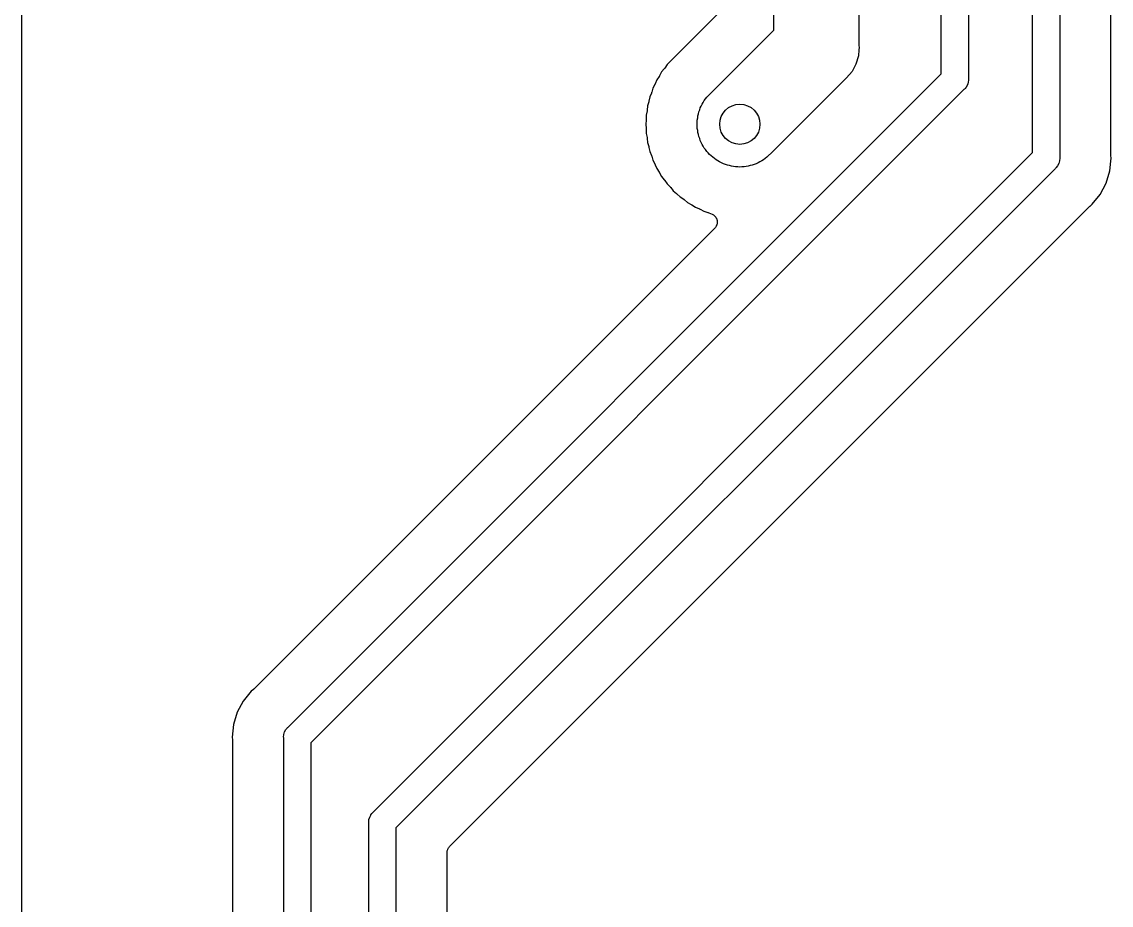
# Model space of a CAD drawing. Extents: x 122.4 to 185.8, y -118.8 to -64.3.
# Drawn here: x 122.38 to 138.64, y -98.52 to -85.34 of the extents above; entities that cross this region are included whole.
import ezdxf

# ---------------------------------------------------------------- set-up
doc = ezdxf.new("R2010")
doc.units = 0
doc.layers.add('BLACK', color=7, linetype='CONTINUOUS')

msp = doc.modelspace()

# ---------------------------------------------------------------- linework, layer by layer
at = {"layer": 'BLACK', "linetype": 'CONTINUOUS'}
for p, q in [((136.507, -67.4881), (136.507, -86.19)), ((137.465, -87.2918), (137.465, -72.4)), ((137.871, -72.4742), (137.871, -87.366)), ((136.101, -86.1158), (136.101, -74.252)), ((138.633, -87.3224), (138.633, -74.6589)), ((122.381, -116.512), (122.381, -75.8599)), ((133.604, -85.462), (133.604, -76.4167)), ((134.874, -76.4167), (134.874, -85.6938)), ((132.805, -85.1835), (132.011, -85.9775)), ((132.691, -86.3748), (133.604, -85.462)), ((134.874, -85.7562), (134.865, -85.8495)), ((134.874, -85.6938), (134.877, -85.725)), ((134.877, -85.725), (134.874, -85.7562)), ((134.874, -85.7562), (134.874, -85.7562)), ((132.011, -85.9775), (131.976, -86.0296)), ((134.829, -85.9692), (134.77, -86.0795)), ((134.865, -85.8495), (134.829, -85.9692)), ((126.355, -95.8613), (136.101, -86.1158)), ((131.893, -86.1541), (131.858, -86.2063)), ((131.895, -86.1494), (131.893, -86.1541)), ((131.898, -86.145), (131.895, -86.1494)), ((131.899, -86.1434), (131.898, -86.145)), ((131.929, -86.0881), (131.899, -86.1434)), ((131.969, -86.0396), (131.929, -86.0881)), ((131.972, -86.0352), (131.969, -86.0396)), ((131.975, -86.0311), (131.972, -86.0352)), ((131.976, -86.0296), (131.975, -86.0311)), ((134.77, -86.0795), (134.69, -86.1762)), ((131.829, -86.2755), (131.799, -86.3308)), ((131.831, -86.2706), (131.829, -86.2755)), ((131.833, -86.2659), (131.831, -86.2706)), ((131.834, -86.2642), (131.833, -86.2659)), ((131.858, -86.2063), (131.834, -86.2642)), ((134.666, -86.1961), (133.589, -87.2728)), ((134.69, -86.1762), (134.666, -86.1961)), ((136.474, -86.3134), (136.458, -86.3327)), ((136.493, -86.2781), (136.474, -86.3134)), ((136.496, -86.2659), (136.493, -86.2781)), ((136.504, -86.2398), (136.496, -86.2659)), ((136.507, -86.2099), (136.504, -86.2398)), ((136.507, -86.19), (136.508, -86.2)), ((136.508, -86.2), (136.507, -86.2099)), ((136.507, -86.2099), (136.507, -86.2099)), ((136.441, -86.3507), (126.695, -96.0962)), ((131.753, -86.4605), (131.74, -86.5221)), ((131.777, -86.4025), (131.753, -86.4605)), ((131.778, -86.3974), (131.777, -86.4025)), ((131.78, -86.3925), (131.778, -86.3974)), ((131.781, -86.3908), (131.78, -86.3925)), ((131.799, -86.3308), (131.781, -86.3908)), ((132.585, -86.4893), (132.603, -86.4632)), ((132.603, -86.4632), (132.691, -86.3748)), ((132.691, -86.3748), (132.691, -86.3748)), ((136.448, -86.3443), (136.441, -86.3507)), ((136.458, -86.3327), (136.448, -86.3443)), ((131.719, -86.5941), (131.713, -86.6565)), ((131.737, -86.5341), (131.719, -86.5941)), ((131.738, -86.5289), (131.737, -86.5341)), ((131.74, -86.5238), (131.738, -86.5289)), ((131.74, -86.5221), (131.74, -86.5238)), ((132.497, -86.6538), (132.506, -86.6238)), ((132.506, -86.6238), (132.521, -86.5962)), ((132.521, -86.5962), (132.533, -86.5672)), ((132.533, -86.5672), (132.551, -86.5411)), ((132.551, -86.5411), (132.565, -86.5135)), ((132.565, -86.5135), (132.585, -86.4893)), ((131.698, -86.8056), (131.692, -86.868)), ((131.699, -86.7949), (131.698, -86.8003)), ((131.698, -86.8003), (131.698, -86.8056)), ((131.711, -86.6689), (131.699, -86.7304)), ((131.699, -86.7304), (131.699, -86.7932)), ((131.699, -86.7932), (131.699, -86.7949)), ((131.712, -86.6635), (131.711, -86.6689)), ((131.713, -86.6583), (131.712, -86.6635)), ((131.713, -86.6565), (131.713, -86.6583)), ((132.461, -86.8055), (132.467, -86.7747)), ((132.461, -86.8368), (132.461, -86.8055)), ((132.467, -86.7747), (132.47, -86.7435)), ((132.47, -86.7435), (132.479, -86.7135)), ((132.479, -86.7135), (132.485, -86.6828)), ((132.485, -86.6828), (132.497, -86.6538)), ((131.692, -86.868), (131.698, -86.9304)), ((131.698, -86.9304), (131.699, -86.9322)), ((131.699, -86.9322), (131.698, -86.9375)), ((131.698, -86.9375), (131.699, -86.9428)), ((131.699, -86.9428), (131.699, -87.0056)), ((132.458, -86.868), (132.461, -86.8368)), ((132.461, -86.8992), (132.458, -86.868)), ((132.461, -86.9305), (132.461, -86.8992)), ((132.467, -86.9613), (132.461, -86.9305)), ((132.47, -86.9925), (132.467, -86.9613)), ((131.699, -87.0056), (131.711, -87.0671)), ((131.711, -87.0671), (131.712, -87.0689)), ((131.712, -87.0689), (131.712, -87.0742)), ((131.712, -87.0742), (131.713, -87.0795)), ((131.713, -87.0795), (131.719, -87.1419)), ((132.479, -87.0225), (132.47, -86.9925)), ((132.485, -87.0532), (132.479, -87.0225)), ((132.497, -87.0822), (132.485, -87.0532)), ((132.506, -87.1122), (132.497, -87.0822)), ((132.521, -87.1398), (132.506, -87.1122)), ((127.625, -97.1313), (137.465, -87.2918)), ((131.719, -87.1419), (131.737, -87.2019)), ((131.737, -87.2019), (131.738, -87.2036)), ((131.738, -87.2036), (131.739, -87.2088)), ((131.739, -87.2088), (131.74, -87.2139)), ((131.74, -87.2139), (131.753, -87.2755)), ((131.753, -87.2755), (131.777, -87.3335)), ((132.533, -87.1688), (132.521, -87.1398)), ((132.551, -87.1949), (132.533, -87.1688)), ((132.565, -87.2225), (132.551, -87.1949)), ((132.585, -87.2467), (132.565, -87.2225)), ((132.603, -87.2728), (132.585, -87.2467)), ((132.625, -87.295), (132.603, -87.2728)), ((132.645, -87.3192), (132.625, -87.295)), ((133.589, -87.2728), (133.501, -87.3612)), ((133.589, -87.2728), (133.589, -87.2728)), ((131.777, -87.3335), (131.777, -87.3351)), ((131.777, -87.3351), (131.779, -87.3403)), ((131.779, -87.3403), (131.781, -87.3452)), ((131.781, -87.3452), (131.799, -87.4052)), ((131.799, -87.4052), (131.829, -87.4605)), ((131.829, -87.4605), (131.829, -87.4621)), ((131.829, -87.4621), (131.831, -87.467)), ((132.669, -87.3391), (132.645, -87.3192)), ((132.691, -87.3612), (132.669, -87.3391)), ((132.717, -87.3787), (132.691, -87.3612)), ((132.742, -87.3985), (132.717, -87.3787)), ((132.769, -87.4133), (132.742, -87.3985)), ((132.795, -87.4307), (132.769, -87.4133)), ((132.824, -87.4427), (132.795, -87.4307)), ((132.852, -87.4575), (132.824, -87.4427)), ((132.882, -87.4666), (132.852, -87.4575)), ((133.34, -87.4575), (133.31, -87.4666)), ((133.368, -87.4427), (133.34, -87.4575)), ((133.397, -87.4307), (133.368, -87.4427)), ((133.423, -87.4133), (133.397, -87.4307)), ((133.45, -87.3985), (133.423, -87.4133)), ((133.475, -87.3787), (133.45, -87.3985)), ((133.501, -87.3612), (133.475, -87.3787)), ((137.857, -87.4541), (137.838, -87.4894)), ((137.868, -87.4158), (137.857, -87.4541)), ((137.872, -87.376), (137.868, -87.4158)), ((137.871, -87.366), (137.872, -87.376)), ((138.619, -87.5652), (138.634, -87.4172)), ((138.634, -87.3277), (138.633, -87.3224)), ((138.634, -87.333), (138.634, -87.3277)), ((138.634, -87.3348), (138.634, -87.333)), ((138.638, -87.376), (138.634, -87.3348)), ((138.634, -87.4172), (138.638, -87.376)), ((138.634, -87.4172), (138.634, -87.4172)), ((137.805, -87.5267), (127.965, -97.3662)), ((131.831, -87.467), (131.834, -87.4718)), ((131.834, -87.4718), (131.858, -87.5297)), ((131.858, -87.5297), (131.893, -87.5819)), ((131.893, -87.5819), (131.894, -87.5834)), ((131.894, -87.5834), (131.896, -87.5881)), ((131.896, -87.5881), (131.899, -87.5926)), ((131.899, -87.5926), (131.929, -87.6479)), ((132.911, -87.4786), (132.882, -87.4666)), ((132.942, -87.4847), (132.911, -87.4786)), ((132.972, -87.4938), (132.942, -87.4847)), ((133.003, -87.4969), (132.972, -87.4938)), ((133.033, -87.503), (133.003, -87.4969)), ((133.065, -87.503), (133.033, -87.503)), ((133.096, -87.5061), (133.065, -87.503)), ((133.127, -87.503), (133.096, -87.5061)), ((133.159, -87.503), (133.127, -87.503)), ((133.189, -87.4969), (133.159, -87.503)), ((133.22, -87.4938), (133.189, -87.4969)), ((133.25, -87.4847), (133.22, -87.4938)), ((133.281, -87.4786), (133.25, -87.4847)), ((133.31, -87.4666), (133.281, -87.4786)), ((137.812, -87.5204), (137.805, -87.5267)), ((137.819, -87.5126), (137.812, -87.5204)), ((137.838, -87.4894), (137.819, -87.5126)), ((137.819, -87.5126), (137.819, -87.5126)), ((138.564, -87.7472), (138.619, -87.5652)), ((131.929, -87.6479), (131.969, -87.6964)), ((131.969, -87.6964), (131.97, -87.6977)), ((131.97, -87.6977), (131.973, -87.7022)), ((131.973, -87.7022), (131.976, -87.7064)), ((131.976, -87.7064), (132.011, -87.7585)), ((132.011, -87.7585), (132.055, -87.8029)), ((138.474, -87.9148), (138.564, -87.7472)), ((132.055, -87.8029), (132.056, -87.8042)), ((132.056, -87.8042), (132.06, -87.8083)), ((132.06, -87.8083), (132.064, -87.8121)), ((132.064, -87.8121), (132.103, -87.8606)), ((132.103, -87.8606), (132.152, -87.9004)), ((132.152, -87.9004), (132.153, -87.9015)), ((132.153, -87.9015), (132.157, -87.9054)), ((132.157, -87.9054), (132.161, -87.9088)), ((132.161, -87.9088), (132.205, -87.9531)), ((138.354, -88.0618), (138.474, -87.9148)), ((128.764, -97.6446), (138.313, -88.0964)), ((132.205, -87.9531), (132.258, -87.988)), ((132.258, -87.988), (132.259, -87.989)), ((132.259, -87.989), (132.263, -87.9924)), ((132.263, -87.9924), (132.268, -87.9954)), ((132.268, -87.9954), (132.316, -88.0352)), ((132.316, -88.0352), (132.371, -88.0647)), ((132.371, -88.0647), (132.373, -88.0656)), ((132.373, -88.0656), (132.377, -88.0686)), ((132.377, -88.0686), (132.382, -88.0712)), ((132.382, -88.0712), (132.434, -88.106)), ((132.434, -88.106), (132.492, -88.13)), ((138.313, -88.0964), (138.314, -88.0952)), ((138.314, -88.0952), (138.318, -88.0918)), ((138.318, -88.0918), (138.322, -88.0881)), ((138.322, -88.0881), (138.354, -88.0618)), ((132.492, -88.13), (132.494, -88.1307)), ((132.494, -88.1307), (132.499, -88.1333)), ((132.499, -88.1333), (132.504, -88.1353)), ((132.504, -88.1353), (132.559, -88.1649)), ((132.559, -88.1649), (132.619, -88.1831)), ((132.619, -88.1831), (132.62, -88.1836)), ((132.62, -88.1836), (132.625, -88.1857)), ((132.625, -88.1857), (132.631, -88.1873)), ((132.631, -88.1873), (132.682, -88.2086)), ((132.682, -88.2086), (132.683, -88.2091)), ((132.683, -88.2091), (132.683, -88.2091)), ((132.683, -88.2091), (132.683, -88.2091)), ((132.683, -88.2091), (132.684, -88.2093)), ((132.684, -88.2093), (132.694, -88.2153)), ((132.694, -88.2153), (132.705, -88.2209)), ((132.705, -88.2209), (132.705, -88.2211)), ((132.705, -88.2211), (132.705, -88.2213)), ((132.705, -88.2213), (132.715, -88.2292)), ((132.715, -88.2292), (132.724, -88.2368)), ((132.724, -88.2368), (132.724, -88.2371)), ((132.724, -88.2371), (132.724, -88.2373)), ((132.724, -88.2373), (132.732, -88.2468)), ((132.732, -88.2468), (132.739, -88.2561)), ((132.739, -88.2561), (132.74, -88.2563)), ((132.74, -88.2563), (132.74, -88.2566)), ((132.74, -88.2566), (132.745, -88.2674)), ((132.745, -88.2674), (132.751, -88.278)), ((132.723, -88.4158), (125.847, -95.2916)), ((132.731, -88.4065), (132.723, -88.4158)), ((132.739, -88.3972), (132.731, -88.4065)), ((132.745, -88.3861), (132.739, -88.3966)), ((132.739, -88.3966), (132.739, -88.3969)), ((132.739, -88.3969), (132.739, -88.3972)), ((132.75, -88.3754), (132.745, -88.3861)), ((132.751, -88.3751), (132.75, -88.3754)), ((132.751, -88.278), (132.751, -88.2783)), ((132.751, -88.2783), (132.751, -88.2786)), ((132.751, -88.2786), (132.755, -88.2903)), ((132.754, -88.3634), (132.751, -88.3748)), ((132.751, -88.3748), (132.751, -88.3751)), ((132.758, -88.3517), (132.754, -88.3634)), ((132.755, -88.2903), (132.758, -88.3017)), ((132.758, -88.3017), (132.758, -88.3021)), ((132.758, -88.3021), (132.758, -88.3024)), ((132.758, -88.3024), (132.759, -88.3145)), ((132.759, -88.3391), (132.758, -88.3511)), ((132.758, -88.3511), (132.758, -88.3514)), ((132.758, -88.3514), (132.758, -88.3517)), ((132.759, -88.3145), (132.76, -88.3264)), ((132.76, -88.3271), (132.759, -88.3391)), ((132.76, -88.3264), (132.76, -88.3267)), ((132.76, -88.3267), (132.76, -88.3271)), ((125.806, -95.3262), (125.686, -95.4732)), ((125.838, -95.2999), (125.806, -95.3262)), ((125.842, -95.2962), (125.838, -95.2999)), ((125.846, -95.2928), (125.842, -95.2962)), ((125.847, -95.2916), (125.846, -95.2928)), ((125.684, -95.4754), (125.596, -95.6409)), ((125.686, -95.4732), (125.684, -95.4754)), ((125.684, -95.4754), (125.684, -95.4754)), ((125.596, -95.6409), (125.541, -95.8228)), ((125.541, -95.8228), (125.522, -96.012)), ((126.303, -95.9339), (126.322, -95.8986)), ((126.322, -95.8986), (126.341, -95.8754)), ((126.341, -95.8754), (126.348, -95.8676)), ((126.341, -95.8754), (126.341, -95.8754)), ((126.348, -95.8676), (126.355, -95.8613)), ((125.522, -96.012), (125.526, -96.0532)), ((125.526, -96.0532), (125.526, -96.055)), ((125.526, -96.055), (125.526, -96.0603)), ((125.526, -96.0603), (125.527, -96.0657)), ((125.527, -96.0657), (125.527, -106.88)), ((126.288, -96.012), (126.292, -95.9722)), ((126.289, -96.022), (126.288, -96.012)), ((126.289, -106.924), (126.289, -96.022)), ((126.292, -95.9722), (126.303, -95.9339)), ((126.695, -96.0962), (126.695, -106.85)), ((127.562, -97.2422), (127.573, -97.2039)), ((127.573, -97.2039), (127.588, -97.1764)), ((127.588, -97.1764), (127.592, -97.1686)), ((127.592, -97.1686), (127.607, -97.1501)), ((127.607, -97.1501), (127.618, -97.1376)), ((127.618, -97.1376), (127.625, -97.1313)), ((127.558, -97.282), (127.559, -97.272)), ((127.559, -97.292), (127.558, -97.282)), ((127.559, -97.272), (127.562, -97.2422)), ((127.559, -97.272), (127.559, -97.272)), ((127.559, -106.416), (127.559, -97.292)), ((127.965, -97.3662), (127.965, -106.342)), ((128.73, -97.708), (128.734, -97.6968)), ((128.734, -97.6968), (128.737, -97.6856)), ((128.737, -97.6844), (128.743, -97.6741)), ((128.737, -97.685), (128.737, -97.6844)), ((128.737, -97.6856), (128.737, -97.685)), ((128.743, -97.6741), (128.749, -97.6638)), ((128.749, -97.6627), (128.757, -97.6537)), ((128.749, -97.6632), (128.749, -97.6627)), ((128.749, -97.6638), (128.749, -97.6632)), ((128.757, -97.6537), (128.764, -97.6446)), ((128.727, -97.7326), (128.729, -97.721)), ((128.727, -97.7339), (128.727, -97.7326)), ((128.727, -97.734), (128.727, -97.7339)), ((128.727, -97.7344), (128.727, -97.734)), ((128.727, -97.734), (128.727, -97.734)), ((128.727, -105.974), (128.727, -97.7344)), ((128.729, -97.721), (128.73, -97.7093)), ((128.73, -97.7087), (128.73, -97.708)), ((128.73, -97.7093), (128.73, -97.7087))]:
    msp.add_line(p, q, dxfattribs=at)
at = {"layer": 'BLACK'}
msp.add_circle((133.096, -86.868), 0.3, dxfattribs=at)

doc.saveas('drawing.dxf')
